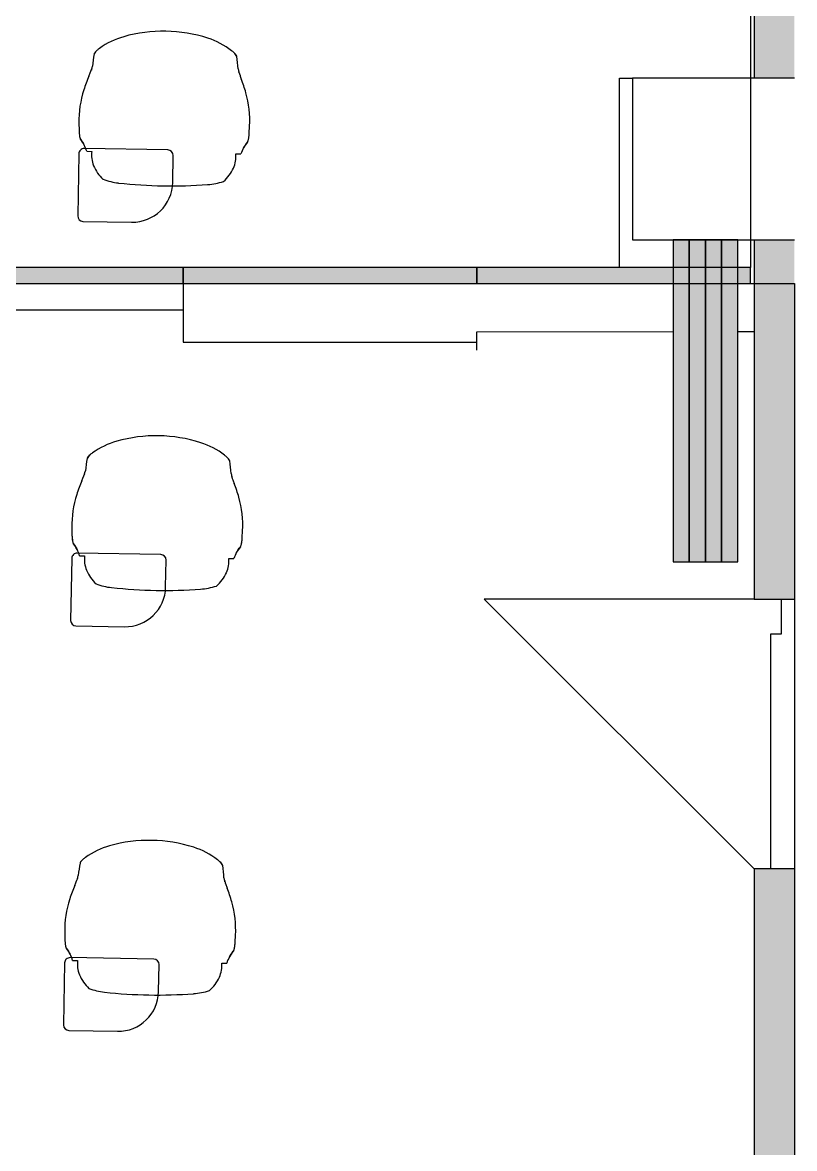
# Model space of a CAD drawing. Header units: inches. Extents: x 318758 to 339823, y 367287 to 384892.
# Drawn here: x 325051 to 327913, y 372424 to 376598 of the extents above; entities that cross this region are included whole.
import ezdxf

# ---------------------------------------------------------------- set-up
doc = ezdxf.new("R2010")
doc.units = ezdxf.units.IN
doc.header["$MEASUREMENT"] = 0
doc.layers.add('A-AREA-BNDY-CLASSROOMS', color=4, linetype='Continuous', lineweight=25)
doc.layers.add('freecads.com', color=7, linetype='Continuous')

msp = doc.modelspace()

# ---------------------------------------------------------------- hatches: boundary and pattern name
at = {"layer": 'freecads.com', "transparency": 33554687}
h = msp.add_hatch(color=256, dxfattribs=at)
h.paths.add_polyline_path([(327912.6, 376391.6), (327912.6, 377792.1), (327762.6, 377792.1), (327762.6, 376391.6)], flags=0)
h.paths.add_polyline_path([(327912.6, 378792.1), (327912.6, 381689.7), (327762.6, 381689.7), (327762.6, 378792.1)], flags=0)
h.paths.add_polyline_path([(327912.6, 382689.7), (327912.6, 384188.9), (327762.6, 384188.9), (327762.6, 382689.7)], flags=0)
for points in [[(327462.6, 374598.5), (327522.6, 374598.5), (327522.6, 375791.6), (327462.6, 375791.6)], [(327522.6, 374598.5), (327582.6, 374598.5), (327582.6, 375791.6), (327522.6, 375791.6)], [(327582.6, 374598.5), (327642.6, 374598.5), (327642.6, 375791.6), (327582.6, 375791.6)], [(327642.6, 374598.5), (327702.6, 374598.5), (327702.6, 375791.6), (327642.6, 375791.6)], [(324563.1, 375630), (325646.5, 375630), (325646.5, 375690), (324563.1, 375690)], [(325646.5, 375630), (326734.5, 375630), (326734.5, 375690), (325646.5, 375690)], [(326734.5, 375630), (327749.5, 375630), (327749.5, 375690), (326734.5, 375690)]]:
    msp.add_hatch(color=256, dxfattribs=at).paths.add_polyline_path(points, flags=0)
h = msp.add_hatch(color=256, dxfattribs=at)
h.paths.add_polyline_path([(327912.6, 367992.1), (327912.6, 373460.3), (327762.6, 373460.3), (327762.6, 367992.1)], flags=0)
h.paths.add_polyline_path([(327762.6, 374460.3), (327912.6, 374460.3), (327912.6, 375791.6), (327762.6, 375791.6)], flags=0)

# ---------------------------------------------------------------- linework, layer by layer
at = {"layer": 'A-AREA-BNDY-CLASSROOMS', "flags": 128}
for points in [[(319136.8, 379839.7), (327749.5, 379839.7), (327749.5, 375690), (319136.8, 375690)], [(319149.8, 375630.3), (327912.6, 375630.3), (327912.6, 367667.1), (319149.8, 367667.1)]]:
    msp.add_lwpolyline(points, close=True, dxfattribs=at)
at = {"layer": 'freecads.com'}
for p, q in [((327762.6, 377792.1), (327762.6, 376391.6)), ((327263.6, 375690), (327263.6, 376391.6)), ((327263.6, 376391.6), (327312.6, 376391.6)), ((327912.6, 376391.6), (327312.6, 376391.6)), ((327312.6, 376391.6), (327312.6, 375791.6)), ((325259.9, 376224.5), (325260.4, 376198.9)), ((325891.5, 376187.9), (325892.9, 376213.4)), ((325589.8, 376125.1), (325279.8, 376130.5)), ((325259.5, 376110.8), (325255.4, 375880.9)), ((325288.8, 376120.2), (325307.3, 376119.9)), ((325607.7, 376004.7), (325609.4, 376104.7)), ((325841.9, 376110.6), (325860.3, 376110.3)), ((325275.1, 375860.5), (325455.1, 375857.4)), ((327312.6, 375791.6), (327912.6, 375791.6)), ((327462.6, 375791.6), (327462.6, 374598.5)), ((327522.6, 375791.6), (327462.6, 375791.6)), ((327522.6, 375791.6), (327522.6, 374598.5)), ((327582.6, 375791.6), (327522.6, 375791.6)), ((327522.6, 374598.5), (327522.6, 375791.6)), ((327582.6, 375791.6), (327582.6, 374598.5)), ((327642.6, 375791.6), (327582.6, 375791.6)), ((327582.6, 374598.5), (327582.6, 375791.6)), ((327642.6, 374598.5), (327642.6, 375791.6)), ((327642.6, 375791.6), (327642.6, 374598.5)), ((327702.6, 375791.6), (327642.6, 375791.6)), ((327702.6, 374598.5), (327702.6, 375791.6)), ((327762.6, 375791.6), (327762.6, 374460.3)), ((325646.5, 375690), (324563.1, 375690)), ((325646.5, 375630), (325646.5, 375690)), ((326734.5, 375690), (325646.5, 375690)), ((325646.5, 375690), (325646.5, 375630)), ((326734.5, 375630), (326734.5, 375690)), ((327749.5, 375690), (326734.5, 375690)), ((326734.5, 375690), (326734.5, 375630)), ((327749.5, 375630), (327749.5, 375690)), ((324563.1, 375630), (325646.5, 375630)), ((325646.5, 375630), (326734.5, 375630)), ((325646.5, 375630), (325646.6, 375413.1)), ((326734.5, 375630), (327749.5, 375630)), ((324697.6, 375532.5), (325647.1, 375533.1)), ((326734.5, 375451.3), (327462.6, 375451.8)), ((326734.5, 375383.1), (326734.5, 375451.3)), ((327702.6, 375451.9), (327762.6, 375451.9)), ((325646.6, 375413.1), (326734.5, 375413.1)), ((325233.7, 374724.7), (325234.2, 374699.2)), ((325865.4, 374688.2), (325866.7, 374713.7)), ((325563.6, 374625.3), (325253.6, 374630.8)), ((325233.3, 374611.1), (325229.3, 374381.1)), ((325262.7, 374620.5), (325281.1, 374620.2)), ((325581.5, 374505), (325583.2, 374605)), ((325815.7, 374610.9), (325834.2, 374610.5)), ((327462.6, 374598.5), (327522.6, 374598.5)), ((327522.6, 374598.5), (327582.6, 374598.5)), ((327582.6, 374598.5), (327642.6, 374598.5)), ((327642.6, 374598.5), (327702.6, 374598.5)), ((327762.6, 374460.3), (326762.6, 374460.3)), ((326762.6, 374460.3), (327762.6, 373460.3)), ((326762.6, 374460.3), (327762.6, 373460.3)), ((327762.6, 374460.3), (327912.6, 374460.3)), ((327863.7, 374460.3), (327863.7, 374330.3)), ((325248.9, 374360.8), (325428.9, 374357.7)), ((327863.7, 374330.3), (327823.4, 374330.3)), ((327823.4, 374330.3), (327823.4, 373460.3)), ((327912.6, 373460.3), (327762.6, 373460.3)), ((327762.6, 373460.3), (327762.6, 367992.1)), ((325207.5, 373225), (325208, 373199.5)), ((325839.2, 373188.4), (325840.6, 373214)), ((325537.4, 373125.6), (325227.5, 373131)), ((325207.1, 373111.4), (325203.1, 372881.4)), ((325236.5, 373120.8), (325254.9, 373120.5)), ((325555.3, 373005.3), (325557.1, 373105.3)), ((325789.6, 373111.1), (325808, 373110.8)), ((325222.7, 372861.1), (325402.7, 372857.9))]:
    msp.add_line(p, q, dxfattribs=at)
for centre, radius, start, end in [((325573, 376024.4), 541, 72.2619, 105.7381), ((325502.3, 376272.5), 283, 105.5907, 125.8822), ((325652.3, 376269.8), 283, 52.1178, 72.4093), ((325795.1, 376391.4), 486.9, 169.3793, 174.8316), ((325349.8, 376465.4), 36.8, 127.4418, 154.7108), ((325439.2, 376360.8), 174.5, 126.0906, 129.8736), ((325718.4, 376355.9), 174.5, 48.1264, 51.9094), ((325811.5, 376457.4), 36.8, 23.2892, 50.5582), ((325363.9, 376399), 486.9, 3.1683, 8.6207), ((325196.7, 376459.1), 115.8, 335.5912, 348.129), ((325964.2, 376445.7), 115.8, 189.8687, 202.4096), ((325836.2, 376167.7), 586.5, 156.8555, 162.1062), ((324964.7, 376540.4), 361.4, 336.828, 339.0636), ((326199, 376518.9), 361.4, 198.9363, 201.172), ((325314.9, 376176.8), 586.5, 15.8942, 21.145), ((325637.6, 376231.8), 377.7, 162.1025, 181.1084), ((325515.7, 376233.9), 377.7, 356.8916, 15.8975), ((325279.5, 376110.5), 20, 89, 179), ((325157.1, 376080.5), 137.6, 16.7695, 37.7281), ((325990.6, 376066), 137.6, 140.2719, 161.2305), ((325410.9, 376107), 104.4, 172.9032, 202.5925), ((325589.4, 376105.1), 20, 359, 89), ((325737.9, 376101.3), 104.4, 335.4075, 5.0968), ((325449.6, 376123.1), 146.4, 202.5925, 226.9034), ((325699.8, 376118.8), 146.4, 311.0966, 335.4075), ((325434.3, 376246.6), 245.4, 249.8057, 263.655), ((325457.7, 376007.4), 150, 269, 359), ((325717.9, 376250.6), 254.5, 274.345, 287.8748), ((325603, 377763.1), 1771.3, 263.655, 274.345), ((325275.4, 375880.5), 20, 179, 269), ((325476.2, 374772.7), 283, 105.5907, 125.8822), ((325546.8, 374524.7), 541, 72.2619, 105.7381), ((325413, 374861.1), 174.5, 126.0906, 129.8736), ((325626.1, 374770.1), 283, 52.1178, 72.4093), ((325768.9, 374891.7), 486.9, 169.3793, 174.8316), ((325323.6, 374965.7), 36.8, 127.4418, 154.7108), ((325692.3, 374856.2), 174.5, 48.1264, 51.9094), ((325785.3, 374957.7), 36.8, 23.2892, 50.5582), ((325337.7, 374899.2), 486.9, 3.1683, 8.6207), ((325170.6, 374959.4), 115.8, 335.5912, 348.129), ((325938, 374946), 115.8, 189.8687, 202.4096), ((325810.1, 374667.9), 586.5, 156.8555, 162.1062), ((324938.5, 375040.7), 361.4, 336.828, 339.0636), ((326172.8, 375019.1), 361.4, 198.9363, 201.172), ((325288.8, 374677), 586.5, 15.8942, 21.145), ((325611.4, 374732), 377.7, 162.1025, 181.1084), ((325489.5, 374734.2), 377.7, 356.8916, 15.8975), ((325253.3, 374610.8), 20, 89, 179), ((325130.9, 374580.8), 137.6, 16.7695, 37.7281), ((325964.4, 374566.3), 137.6, 140.2719, 161.2305), ((325384.7, 374607.3), 104.4, 172.9032, 202.5925), ((325563.2, 374605.3), 20, 359, 89), ((325711.7, 374601.6), 104.4, 335.4075, 5.0968), ((325423.4, 374623.4), 146.4, 202.5925, 226.9034), ((325673.6, 374619), 146.4, 311.0966, 335.4075), ((325408.1, 374746.8), 245.4, 249.8057, 263.655), ((325576.8, 376263.4), 1771.3, 263.655, 274.345), ((325431.5, 374507.6), 150, 269, 359), ((325691.7, 374750.9), 254.5, 274.345, 287.8748), ((325249.3, 374380.8), 20, 179, 269), ((325450, 373273), 283, 105.5907, 125.8822), ((325520.6, 373024.9), 541, 72.2619, 105.7381), ((325386.9, 373361.3), 174.5, 126.0906, 129.8736), ((325599.9, 373270.4), 283, 52.1178, 72.4093), ((325742.7, 373392), 486.9, 169.3793, 174.8316), ((325297.4, 373466), 36.8, 127.4418, 154.7108), ((325666.1, 373356.5), 174.5, 48.1264, 51.9094), ((325759.1, 373457.9), 36.8, 23.2892, 50.5582), ((325311.5, 373399.5), 486.9, 3.1683, 8.6207), ((325144.4, 373459.7), 115.8, 335.5912, 348.129), ((325911.8, 373446.3), 115.8, 189.8687, 202.4096), ((325783.9, 373168.2), 586.5, 156.8555, 162.1062), ((324912.3, 373540.9), 361.4, 336.828, 339.0636), ((326146.6, 373519.4), 361.4, 198.9363, 201.172), ((325262.6, 373177.3), 586.5, 15.8942, 21.145), ((325585.2, 373232.3), 377.7, 162.1025, 181.1084), ((325463.4, 373234.4), 377.7, 356.8916, 15.8975), ((325104.7, 373081.1), 137.6, 16.7695, 37.7281), ((325227.1, 373111), 20, 89, 179), ((325537.1, 373105.6), 20, 359, 89), ((325938.2, 373066.5), 137.6, 140.2719, 161.2305), ((325358.5, 373107.6), 104.4, 172.9032, 202.5925), ((325685.6, 373101.8), 104.4, 335.4075, 5.0968), ((325397.3, 373123.7), 146.4, 202.5925, 226.9034), ((325647.4, 373119.3), 146.4, 311.0966, 335.4075), ((325382, 373247.1), 245.4, 249.8057, 263.655), ((325550.6, 374763.6), 1771.3, 263.655, 274.345), ((325405.3, 373007.9), 150, 269, 359), ((325665.5, 373251.2), 254.5, 274.345, 287.8748), ((325223.1, 372881.1), 20, 179, 269)]:
    msp.add_arc(centre, radius, start, end, dxfattribs=at)
for points in [[(325328.9, 376496), (325328, 376495.3), (325326.3, 376493.8), (325323.9, 376491.5), (325321.6, 376489.2), (325319.7, 376486.8), (325318, 376484.5), (325317.3, 376483.1), (325317, 376482.5)], [(325844.8, 376473.2), (325844.6, 376473.9), (325843.9, 376475.3), (325842.3, 376477.7), (325840.4, 376480.1), (325838.2, 376482.5), (325835.9, 376484.9), (325834.3, 376486.4), (325833.4, 376487.2)], [(325307.1, 376423.9), (325306.8, 376423), (325306.5, 376422.1), (325306.1, 376421.2)], [(325853.5, 376411.7), (325853.3, 376412.6), (325853, 376413.5), (325852.7, 376414.4)], [(325884.8, 376153.9), (325885.2, 376154.5), (325886.1, 376155.9), (325887.3, 376159.2), (325888.5, 376163.4), (325889.5, 376168.4), (325890.1, 376172.3), (325890.3, 376174.3)], [(325265.9, 376164.7), (325271.3, 376157.5), (325275.9, 376150.2), (325279.7, 376143)], [(325870.3, 376132.7), (325874.3, 376139.8), (325879.1, 376146.9), (325884.8, 376153.9)], [(325302.7, 374996.2), (325301.9, 374995.5), (325300.1, 374994.1), (325297.7, 374991.8), (325295.5, 374989.5), (325293.5, 374987.1), (325291.8, 374984.8), (325291.1, 374983.4), (325290.8, 374982.7)], [(325818.7, 374973.5), (325818.4, 374974.2), (325817.7, 374975.6), (325816.1, 374978), (325814.3, 374980.4), (325812.1, 374982.8), (325809.8, 374985.2), (325808.1, 374986.7), (325807.2, 374987.4)], [(325280.9, 374924.2), (325280.6, 374923.3), (325280.3, 374922.4), (325280, 374921.5)], [(325827.4, 374911.9), (325827.1, 374912.9), (325826.8, 374913.8), (325826.5, 374914.6)], [(325858.6, 374654.2), (325859.1, 374654.7), (325859.9, 374656.2), (325861.2, 374659.4), (325862.3, 374663.7), (325863.3, 374668.7), (325863.9, 374672.6), (325864.2, 374674.6)], [(325239.7, 374665), (325245.2, 374657.8), (325249.7, 374650.5), (325253.5, 374643.3)], [(325844.1, 374633), (325848.1, 374640.1), (325853, 374647.2), (325858.6, 374654.2)], [(325276.6, 373496.5), (325275.7, 373495.8), (325273.9, 373494.3), (325271.6, 373492), (325269.3, 373489.7), (325267.3, 373487.4), (325265.7, 373485.1), (325264.9, 373483.6), (325264.6, 373483)], [(325792.5, 373473.8), (325792.2, 373474.4), (325791.5, 373475.9), (325789.9, 373478.2), (325788.1, 373480.7), (325785.9, 373483.1), (325783.6, 373485.4), (325781.9, 373487), (325781, 373487.7)], [(325254.7, 373424.4), (325254.4, 373423.6), (325254.1, 373422.7), (325253.8, 373421.8)], [(325801.2, 373412.2), (325800.9, 373413.1), (325800.6, 373414), (325800.4, 373414.9)], [(325213.6, 373165.3), (325219, 373158), (325223.6, 373150.8), (325227.3, 373143.5)], [(325832.4, 373154.5), (325832.9, 373155), (325833.7, 373156.5), (325835, 373159.7), (325836.1, 373163.9), (325837.2, 373169), (325837.7, 373172.8), (325838, 373174.8)], [(325817.9, 373133.2), (325821.9, 373140.3), (325826.8, 373147.4), (325832.4, 373154.5)]]:
    msp.add_open_spline(points, degree=3, dxfattribs=at)
for points, knots in [([(325260.4, 376198.9), (325260.4, 376196.6), (325260.6, 376192.1), (325261.2, 376183.5), (325262.2, 376176), (325263.5, 376170.2), (325264.7, 376166.8), (325265.5, 376165.3), (325265.9, 376164.7)], [0, 0, 0, 0, 0.142857, 0.285714, 0.571429, 0.714286, 0.857143, 1, 1, 1, 1]), ([(325261.1, 376185.3), (325261.5, 376181.2), (325262.2, 376175.7), (325263.6, 376170.1), (325264.7, 376166.8), (325265.5, 376165.3), (325265.9, 376164.7)], [0.2857143, 0.2857143, 0.2857143, 0.2857143, 0.5714286, 0.7142857, 0.8571429, 1, 1, 1, 1]), ([(325884.8, 376153.9), (325885.2, 376154.5), (325886.1, 376156), (325887.4, 376159.3), (325888.5, 376163.6), (325889.9, 376170.5), (325891, 376178.8), (325891.4, 376185.6), (325891.5, 376187.9)], [0, 0, 0, 0, 0.142857, 0.285714, 0.428571, 0.571429, 0.857143, 1, 1, 1, 1]), ([(325234.2, 374699.2), (325234.2, 374696.9), (325234.4, 374692.4), (325235, 374683.8), (325236, 374676.2), (325237.3, 374670.4), (325238.5, 374667.1), (325239.3, 374665.6), (325239.7, 374665)], [0, 0, 0, 0, 0.142857, 0.285714, 0.571429, 0.714286, 0.857143, 1, 1, 1, 1]), ([(325234.9, 374685.5), (325235.3, 374681.5), (325236, 374676), (325237.4, 374670.3), (325238.5, 374667), (325239.3, 374665.6), (325239.7, 374665)], [0.2857143, 0.2857143, 0.2857143, 0.2857143, 0.5714286, 0.7142857, 0.8571429, 1, 1, 1, 1]), ([(325858.6, 374654.2), (325859.1, 374654.8), (325859.9, 374656.2), (325861.2, 374659.6), (325862.4, 374663.9), (325863.7, 374670.8), (325864.8, 374679.1), (325865.2, 374685.9), (325865.4, 374688.2)], [0, 0, 0, 0, 0.142857, 0.285714, 0.428571, 0.571429, 0.857143, 1, 1, 1, 1]), ([(325208, 373199.5), (325208, 373197.1), (325208.2, 373192.6), (325208.8, 373184), (325209.8, 373176.5), (325211.2, 373170.7), (325212.3, 373167.3), (325213.1, 373165.8), (325213.6, 373165.3)], [0, 0, 0, 0, 0.142857, 0.285714, 0.571429, 0.714286, 0.857143, 1, 1, 1, 1]), ([(325208.7, 373185.8), (325209.1, 373181.8), (325209.9, 373176.3), (325211.2, 373170.6), (325212.3, 373167.3), (325213.1, 373165.8), (325213.6, 373165.3)], [0.2857143, 0.2857143, 0.2857143, 0.2857143, 0.5714286, 0.7142857, 0.8571429, 1, 1, 1, 1]), ([(325832.4, 373154.5), (325832.9, 373155), (325833.8, 373156.5), (325835, 373159.8), (325836.2, 373164.1), (325837.6, 373171), (325838.6, 373179.4), (325839.1, 373186.1), (325839.2, 373188.4)], [0, 0, 0, 0, 0.142857, 0.285714, 0.428571, 0.571429, 0.857143, 1, 1, 1, 1])]:
    msp.add_open_spline(points, degree=3, knots=knots, dxfattribs=at)

doc.saveas('drawing.dxf')
